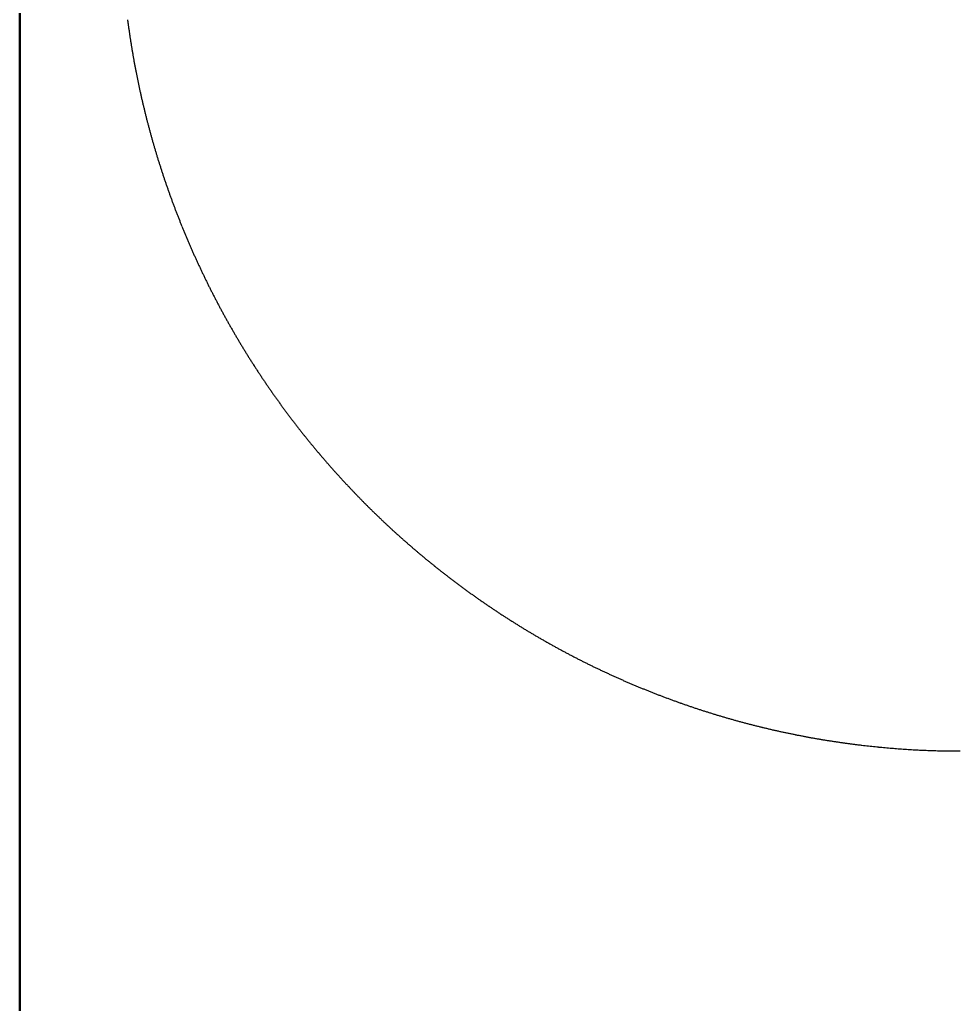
# Model space of a CAD drawing. Header units: millimetres. Extents: x 25 to 605, y 0 to 1818.
# Drawn here: x 24.8 to 304.8, y 583.5 to 876.6 of the extents above; entities that cross this region are included whole.
import ezdxf

# ---------------------------------------------------------------- set-up
doc = ezdxf.new("R2010")
doc.units = ezdxf.units.MM
doc.layers.add('IV_OUTER_PROFILE', color=7, linetype='Continuous', lineweight=50)

msp = doc.modelspace()

# ---------------------------------------------------------------- linework, layer by layer
for centre, radius, start, end in [((306.92, 909.23), 252.15, 187.4386, 187.665), ((307.01, 909.25), 252.24, 187.665, 187.8915), ((307.09, 909.26), 252.32, 187.8914, 188.118), ((307.15, 909.27), 252.38, 188.118, 188.3447), ((307.19, 909.27), 252.42, 188.3447, 188.5715), ((307.21, 909.27), 252.45, 188.5715, 188.7985), ((307.22, 909.28), 252.45, 188.7985, 189.0257), ((307.21, 909.27), 252.44, 189.0257, 189.253), ((307.18, 909.27), 252.41, 189.253, 189.4805), ((307.13, 909.26), 252.36, 189.4805, 189.7082), ((307.06, 909.25), 252.29, 189.7082, 189.9361), ((306.98, 909.24), 252.21, 189.9362, 190.1643), ((306.88, 909.22), 252.11, 190.1643, 190.3927), ((306.76, 909.2), 251.99, 190.3927, 190.6214), ((306.63, 909.17), 251.85, 190.6214, 190.8503), ((306.48, 909.14), 251.7, 190.8503, 191.0795), ((306.31, 909.11), 251.53, 191.0795, 191.309), ((306.13, 909.07), 251.35, 191.309, 191.5388), ((305.94, 909.03), 251.14, 191.5388, 191.7689), ((305.72, 908.99), 250.93, 191.769, 191.9993), ((305.49, 908.94), 250.69, 191.9994, 192.2301), ((305.25, 908.89), 250.44, 192.2302, 192.4613), ((304.99, 908.83), 250.18, 192.4613, 192.6928), ((304.72, 908.77), 249.9, 192.6928, 192.9246), ((304.43, 908.71), 249.6, 192.9247, 193.1569), ((304.12, 908.64), 249.29, 193.157, 193.3896), ((303.81, 908.56), 248.96, 193.3897, 193.6227), ((303.48, 908.48), 248.62, 193.6228, 193.8562), ((303.13, 908.4), 248.27, 193.8563, 194.0901), ((302.77, 908.31), 247.9, 194.0902, 194.3245), ((302.4, 908.21), 247.52, 194.3246, 194.5594), ((302.02, 908.11), 247.12, 194.5595, 194.7947), ((301.62, 908.01), 246.71, 194.7948, 195.0305), ((301.21, 907.9), 246.28, 195.0307, 195.2668), ((300.79, 907.78), 245.85, 195.267, 195.5036), ((300.3, 907.65), 245.34, 195.5037, 195.7409), ((300.97, 907.84), 246.04, 195.7407, 195.9774), ((301.36, 907.95), 246.44, 195.9772, 196.2136), ((301.73, 908.06), 246.83, 196.2134, 196.4495), ((302.09, 908.16), 247.2, 196.4493, 196.6851), ((302.44, 908.27), 247.57, 196.685, 196.9204), ((302.77, 908.37), 247.92, 196.9203, 197.1555), ((303.09, 908.46), 248.25, 197.1553, 197.3902), ((303.4, 908.56), 248.57, 197.3901, 197.6248), ((303.7, 908.65), 248.88, 197.6247, 197.8591), ((303.98, 908.74), 249.18, 197.859, 198.0932), ((304.24, 908.83), 249.46, 198.0931, 198.3271), ((304.5, 908.91), 249.73, 198.327, 198.5608), ((304.74, 908.99), 249.98, 198.5607, 198.7942), ((304.96, 909.07), 250.22, 198.7942, 199.0275), ((305.18, 909.14), 250.44, 199.0275, 199.2607), ((305.38, 909.21), 250.65, 199.2606, 199.4937), ((305.56, 909.28), 250.85, 199.4936, 199.7265), ((305.73, 909.34), 251.03, 199.7264, 199.9592), ((305.89, 909.4), 251.2, 199.9591, 200.1917), ((306.04, 909.45), 251.36, 200.1917, 200.4242), ((306.17, 909.5), 251.5, 200.4242, 200.6566), ((306.28, 909.54), 251.62, 200.6565, 200.8888), ((306.39, 909.58), 251.73, 200.8888, 201.121), ((306.48, 909.62), 251.83, 201.121, 201.3531), ((306.55, 909.65), 251.91, 201.3531, 201.5852), ((306.62, 909.67), 251.97, 201.5851, 201.8172), ((306.66, 909.69), 252.03, 201.8171, 202.0491), ((306.7, 909.7), 252.06, 202.0491, 202.2811), ((306.72, 909.71), 252.09, 202.2811, 202.513), ((306.73, 909.72), 252.1, 202.513, 202.7449), ((306.72, 909.71), 252.09, 202.7449, 202.9769), ((306.7, 909.71), 252.07, 202.9769, 203.2088), ((306.67, 909.69), 252.03, 203.2088, 203.4408), ((306.62, 909.67), 251.98, 203.4408, 203.6728), ((306.56, 909.65), 251.92, 203.6729, 203.9049), ((306.49, 909.61), 251.84, 203.9049, 204.1371), ((306.4, 909.58), 251.74, 204.1371, 204.3693), ((306.31, 909.53), 251.63, 204.3693, 204.6016), ((306.19, 909.48), 251.51, 204.6016, 204.834), ((306.07, 909.42), 251.37, 204.834, 205.0665), ((305.93, 909.36), 251.22, 205.0665, 205.2991), ((305.78, 909.29), 251.06, 205.2992, 205.5319), ((305.62, 909.21), 250.87, 205.5319, 205.7648), ((305.44, 909.12), 250.68, 205.7648, 205.9978), ((305.25, 909.03), 250.47, 205.9979, 206.231), ((305.05, 908.93), 250.25, 206.2311, 206.4644), ((304.84, 908.83), 250.01, 206.4645, 206.698), ((304.61, 908.72), 249.76, 206.698, 206.9317), ((304.38, 908.6), 249.49, 206.9318, 207.1657), ((304.13, 908.47), 249.21, 207.1658, 207.3999), ((303.87, 908.33), 248.92, 207.4, 207.6343), ((303.6, 908.19), 248.61, 207.6344, 207.869), ((303.31, 908.04), 248.29, 207.8691, 208.1039), ((303.02, 907.89), 247.96, 208.104, 208.3391), ((302.71, 907.72), 247.61, 208.3392, 208.5745), ((302.39, 907.55), 247.25, 208.5746, 208.8103), ((302.06, 907.37), 246.87, 208.8104, 209.0463), ((301.73, 907.18), 246.49, 209.0464, 209.2826), ((301.17, 906.87), 245.85, 209.2826, 209.5194), ((302.85, 907.82), 247.78, 209.5189, 209.7538), ((303.13, 907.98), 248.1, 209.7537, 209.9881), ((303.39, 908.13), 248.41, 209.988, 210.2221), ((303.65, 908.28), 248.7, 210.222, 210.4557), ((303.89, 908.42), 248.97, 210.4556, 210.689), ((304.11, 908.55), 249.24, 210.6889, 210.922), ((304.32, 908.68), 249.48, 210.9219, 211.1546), ((304.52, 908.8), 249.72, 211.1545, 211.3869), ((304.71, 908.91), 249.93, 211.3868, 211.6189), ((304.88, 909.01), 250.13, 211.6189, 211.8507), ((305.04, 909.11), 250.32, 211.8506, 212.0821), ((305.18, 909.2), 250.49, 212.0821, 212.3133), ((305.31, 909.28), 250.64, 212.3133, 212.5443), ((305.42, 909.35), 250.77, 212.5443, 212.775), ((305.52, 909.42), 250.89, 212.775, 213.0055), ((305.61, 909.48), 251, 213.0055, 213.2358), ((305.68, 909.52), 251.08, 213.2358, 213.4659), ((305.74, 909.56), 251.15, 213.4659, 213.6958), ((305.78, 909.59), 251.21, 213.6958, 213.9255), ((305.81, 909.61), 251.24, 213.9255, 214.1551), ((305.83, 909.62), 251.26, 214.1551, 214.3845), ((305.83, 909.62), 251.26, 214.3845, 214.6138), ((305.82, 909.61), 251.25, 214.6138, 214.843), ((305.79, 909.59), 251.21, 214.843, 215.072), ((305.75, 909.56), 251.16, 215.072, 215.301), ((305.69, 909.52), 251.09, 215.301, 215.5299), ((305.62, 909.47), 251, 215.5299, 215.7587), ((305.54, 909.41), 250.9, 215.7587, 215.9874), ((305.44, 909.34), 250.78, 215.9875, 216.2161), ((305.32, 909.26), 250.64, 216.2162, 216.4448), ((305.2, 909.16), 250.48, 216.4448, 216.6734), ((305.05, 909.06), 250.3, 216.6735, 216.9021), ((304.9, 908.94), 250.11, 216.9021, 217.1307), ((304.73, 908.81), 249.9, 217.1308, 217.3594), ((304.54, 908.67), 249.66, 217.3595, 217.5881), ((304.35, 908.52), 249.42, 217.5882, 217.8169), ((304.14, 908.36), 249.15, 217.817, 218.0457), ((303.91, 908.18), 248.86, 218.0458, 218.2746), ((303.67, 908), 248.56, 218.2747, 218.5036), ((303.42, 907.8), 248.24, 218.5037, 218.7327), ((303.15, 907.58), 247.9, 218.7328, 218.9619), ((303.43, 907.81), 248.25, 218.9619, 219.1904), ((304.23, 908.46), 249.29, 219.19, 219.4174), ((304.39, 908.59), 249.49, 219.4174, 219.6444), ((304.54, 908.71), 249.68, 219.6443, 219.871), ((304.67, 908.82), 249.85, 219.8709, 220.0972), ((304.79, 908.92), 250, 220.0971, 220.323), ((304.89, 909), 250.14, 220.323, 220.5485), ((304.98, 909.08), 250.25, 220.5485, 220.7737), ((305.05, 909.14), 250.35, 220.7736, 220.9985), ((305.11, 909.19), 250.43, 220.9985, 221.2231), ((305.15, 909.23), 250.49, 221.2231, 221.4474), ((305.18, 909.26), 250.53, 221.4473, 221.6713), ((305.2, 909.27), 250.55, 221.6713, 221.8951), ((305.2, 909.27), 250.55, 221.8951, 222.1186), ((305.19, 909.26), 250.53, 222.1186, 222.3418), ((305.16, 909.23), 250.49, 222.3418, 222.5648), ((305.11, 909.19), 250.43, 222.5649, 222.7877), ((305.05, 909.14), 250.35, 222.7877, 223.0103), ((304.98, 909.07), 250.25, 223.0103, 223.2328), ((304.89, 908.99), 250.13, 223.2328, 223.4551), ((304.79, 908.89), 249.99, 223.4551, 223.6772), ((304.67, 908.78), 249.83, 223.6773, 223.8992), ((304.54, 908.65), 249.64, 223.8993, 224.1211), ((304.39, 908.51), 249.44, 224.1212, 224.3429), ((304.1, 908.23), 249.04, 224.3429, 224.5647), ((306.15, 910.24), 251.91, 224.5646, 224.7837), ((305.68, 909.78), 251.25, 224.7839, 225.0037), ((305.27, 909.37), 250.67, 225.0039, 225.2243), ((304.93, 909.03), 250.19, 225.2244, 225.4454), ((304.65, 908.74), 249.79, 225.4455, 225.6669), ((304.43, 908.52), 249.48, 225.667, 225.8888), ((304.28, 908.36), 249.25, 225.8889, 226.111), ((304.18, 908.26), 249.11, 226.1111, 226.3336), ((304.14, 908.22), 249.06, 226.3336, 226.5563), ((304.16, 908.24), 249.09, 226.5563, 226.7793), ((304.24, 908.33), 249.2, 226.7792, 227.0023), ((304.38, 908.47), 249.4, 227.0022, 227.2254), ((304.57, 908.68), 249.69, 227.2253, 227.4485), ((304.82, 908.95), 250.06, 227.4484, 227.6715), ((305.13, 909.28), 250.51, 227.6714, 227.8945), ((305.49, 909.68), 251.04, 227.8943, 228.1173), ((306.49, 910.81), 252.56, 228.1177, 228.3397), ((301.57, 905.29), 245.16, 228.3415, 228.5705), ((301.91, 905.67), 245.67, 228.5703, 228.799), ((302.24, 906.05), 246.17, 228.7988, 229.0273), ((302.56, 906.41), 246.65, 229.0272, 229.2554), ((302.86, 906.76), 247.11, 229.2553, 229.4834), ((303.15, 907.09), 247.56, 229.4832, 229.7111), ((303.42, 907.42), 247.98, 229.711, 229.9388), ((303.68, 907.73), 248.38, 229.9386, 230.1662), ((303.93, 908.02), 248.77, 230.1661, 230.3936), ((304.16, 908.3), 249.14, 230.3935, 230.6208), ((304.38, 908.57), 249.48, 230.6207, 230.848), ((304.59, 908.83), 249.81, 230.8479, 231.075), ((304.79, 909.07), 250.12, 231.0749, 231.302), ((304.97, 909.3), 250.41, 231.3019, 231.5289), ((305.14, 909.51), 250.69, 231.5288, 231.7558), ((305.3, 909.71), 250.94, 231.7557, 231.9827), ((305.44, 909.89), 251.17, 231.9826, 232.2095), ((305.57, 910.06), 251.39, 232.2095, 232.4364), ((305.69, 910.22), 251.59, 232.4363, 232.6632), ((305.8, 910.36), 251.77, 232.6632, 232.8901), ((305.9, 910.49), 251.93, 232.89, 233.117), ((305.98, 910.6), 252.07, 233.117, 233.344), ((306.06, 910.7), 252.19, 233.3439, 233.571), ((306.12, 910.79), 252.3, 233.571, 233.7981), ((306.17, 910.86), 252.38, 233.7981, 234.0253), ((306.21, 910.91), 252.45, 234.0253, 234.2527), ((306.24, 910.95), 252.5, 234.2526, 234.4801), ((306.26, 910.98), 252.53, 234.4801, 234.7076), ((306.27, 910.99), 252.55, 234.7076, 234.9354), ((306.27, 910.99), 252.54, 234.9354, 235.1632), ((306.25, 910.97), 252.52, 235.1632, 235.3912), ((306.23, 910.94), 252.48, 235.3913, 235.6195), ((306.2, 910.89), 252.43, 235.6195, 235.8479), ((306.16, 910.83), 252.35, 235.8479, 236.0765), ((306.11, 910.75), 252.26, 236.0765, 236.3053), ((306.05, 910.66), 252.15, 236.3054, 236.5344), ((305.98, 910.56), 252.03, 236.5344, 236.7637), ((305.9, 910.44), 251.89, 236.7638, 236.9933), ((305.81, 910.31), 251.73, 236.9933, 237.2231), ((305.72, 910.16), 251.55, 237.2232, 237.4532), ((305.62, 910), 251.36, 237.4533, 237.6837), ((305.5, 909.83), 251.16, 237.6837, 237.9144), ((305.39, 909.64), 250.93, 237.9145, 238.1454), ((305.26, 909.43), 250.69, 238.1455, 238.3768), ((305.13, 909.22), 250.44, 238.3769, 238.6085), ((304.98, 908.99), 250.17, 238.6086, 238.8406), ((304.84, 908.74), 249.88, 238.8407, 239.0731), ((304.68, 908.48), 249.58, 239.0732, 239.3059), ((304.52, 908.21), 249.27, 239.306, 239.5391), ((304.35, 907.93), 248.94, 239.5392, 239.7727), ((304.18, 907.63), 248.59, 239.7728, 240.0068), ((304, 907.32), 248.23, 240.0069, 240.2412), ((303.81, 907), 247.86, 240.2413, 240.4761), ((303.62, 906.66), 247.47, 240.4762, 240.7115), ((303.42, 906.31), 247.07, 240.7116, 240.9473), ((303.22, 905.95), 246.66, 240.9474, 241.1836), ((303.02, 905.57), 246.23, 241.1837, 241.4203), ((302.8, 905.19), 245.79, 241.4205, 241.6576), ((302.67, 904.94), 245.5, 241.6577, 241.8952), ((302.89, 905.34), 245.96, 241.895, 242.1321), ((303.08, 905.7), 246.37, 242.132, 242.3687), ((303.26, 906.06), 246.77, 242.3686, 242.605), ((303.44, 906.4), 247.16, 242.6049, 242.841), ((303.61, 906.73), 247.53, 242.8408, 243.0766), ((303.77, 907.05), 247.89, 243.0765, 243.312), ((303.93, 907.36), 248.23, 243.3119, 243.5471), ((304.08, 907.65), 248.56, 243.547, 243.7819), ((304.22, 907.94), 248.88, 243.7818, 244.0165), ((304.35, 908.21), 249.19, 244.0164, 244.2508), ((304.48, 908.48), 249.48, 244.2507, 244.4849), ((304.6, 908.73), 249.76, 244.4848, 244.7188), ((304.71, 908.96), 250.02, 244.7187, 244.9525), ((304.82, 909.19), 250.27, 244.9524, 245.1859), ((304.92, 909.4), 250.5, 245.1858, 245.4192), ((305.01, 909.6), 250.73, 245.4191, 245.6522), ((305.1, 909.79), 250.93, 245.6522, 245.8852), ((305.17, 909.97), 251.13, 245.8851, 246.1179), ((305.25, 910.13), 251.3, 246.1179, 246.3505), ((305.31, 910.28), 251.47, 246.3505, 246.583), ((305.37, 910.42), 251.62, 246.5829, 246.8153), ((305.43, 910.54), 251.75, 246.8153, 247.0476), ((305.47, 910.65), 251.87, 247.0475, 247.2797), ((305.51, 910.75), 251.98, 247.2797, 247.5118), ((305.55, 910.83), 252.07, 247.5117, 247.7437), ((305.58, 910.91), 252.15, 247.7437, 247.9756), ((305.6, 910.96), 252.21, 247.9756, 248.2074), ((305.62, 911.01), 252.25, 248.2074, 248.4392), ((305.63, 911.04), 252.29, 248.4392, 248.671), ((305.64, 911.05), 252.3, 248.671, 248.9027), ((305.64, 911.05), 252.31, 248.9027, 249.1344), ((305.63, 911.04), 252.29, 249.1344, 249.3662), ((305.62, 911.02), 252.27, 249.3662, 249.5979), ((305.61, 910.98), 252.22, 249.5979, 249.8296), ((305.59, 910.92), 252.17, 249.8297, 250.0614), ((305.56, 910.86), 252.1, 250.0614, 250.2932), ((305.54, 910.78), 252.01, 250.2933, 250.5251), ((305.5, 910.68), 251.91, 250.5251, 250.7571), ((305.46, 910.57), 251.79, 250.7571, 250.9891), ((305.42, 910.45), 251.66, 250.9891, 251.2212), ((305.37, 910.31), 251.52, 251.2212, 251.4534), ((305.32, 910.16), 251.36, 251.4534, 251.6857), ((305.27, 909.99), 251.18, 251.6858, 251.9181), ((305.21, 909.81), 250.99, 251.9182, 252.1507), ((305.14, 909.62), 250.79, 252.1508, 252.3834), ((305.08, 909.41), 250.57, 252.3835, 252.6163), ((305.01, 909.19), 250.34, 252.6164, 252.8493), ((304.94, 908.95), 250.09, 252.8494, 253.0825), ((304.86, 908.7), 249.83, 253.0826, 253.3159), ((304.78, 908.44), 249.55, 253.316, 253.5495), ((304.7, 908.16), 249.26, 253.5496, 253.7834), ((304.61, 907.86), 248.96, 253.7835, 254.0174), ((304.52, 907.56), 248.64, 254.0175, 254.2517), ((304.43, 907.24), 248.3, 254.2518, 254.4862), ((304.34, 906.91), 247.96, 254.4863, 254.721), ((304.24, 906.56), 247.6, 254.7211, 254.956), ((304.15, 906.2), 247.22, 254.9561, 255.1913), ((304.05, 905.82), 246.84, 255.1915, 255.427), ((303.95, 905.43), 246.43, 255.4271, 255.6629), ((303.84, 905.03), 246.02, 255.663, 255.8991), ((303.73, 904.59), 245.56, 255.8992, 256.1357), ((303.74, 904.63), 245.6, 256.1357, 256.372), ((303.85, 905.06), 246.05, 256.3719, 256.6077), ((303.95, 905.49), 246.49, 256.6075, 256.8428), ((304.04, 905.9), 246.91, 256.8426, 257.0774), ((304.13, 906.29), 247.31, 257.0773, 257.3115), ((304.22, 906.68), 247.71, 257.3114, 257.5452), ((304.3, 907.05), 248.09, 257.545, 257.7783), ((304.38, 907.4), 248.45, 257.7782, 258.011), ((304.46, 907.75), 248.8, 258.0109, 258.2433), ((304.52, 908.08), 249.14, 258.2432, 258.4751), ((304.59, 908.39), 249.46, 258.475, 258.7066), ((304.65, 908.69), 249.77, 258.7065, 258.9376), ((304.71, 908.98), 250.06, 258.9375, 259.1682), ((304.76, 909.25), 250.33, 259.1681, 259.3984), ((304.81, 909.5), 250.59, 259.3983, 259.6282), ((304.85, 909.74), 250.84, 259.6282, 259.8577), ((304.89, 909.96), 251.06, 259.8577, 260.0869), ((304.93, 910.17), 251.27, 260.0868, 260.3157), ((304.96, 910.36), 251.47, 260.3156, 260.5442), ((304.99, 910.54), 251.65, 260.5441, 260.7723), ((305.01, 910.7), 251.81, 260.7723, 261.0002), ((305.04, 910.84), 251.95, 261.0002, 261.2278), ((305.06, 910.96), 252.08, 261.2277, 261.4551), ((305.07, 911.07), 252.18, 261.4551, 261.6822), ((305.09, 911.16), 252.28, 261.6821, 261.909), ((305.1, 911.23), 252.35, 261.9089, 262.1355), ((305.1, 911.29), 252.4, 262.1355, 262.3619), ((305.11, 911.33), 252.44, 262.3619, 262.588), ((305.11, 911.34), 252.46, 262.588, 262.814), ((305.11, 911.34), 252.46, 262.814, 263.0398), ((305.11, 911.33), 252.44, 263.0398, 263.2654), ((305.11, 911.29), 252.41, 263.2654, 263.4908), ((305.1, 911.23), 252.35, 263.4908, 263.7161), ((305.09, 911.16), 252.28, 263.7161, 263.9413), ((305.08, 911.07), 252.18, 263.9413, 264.1663), ((305.07, 910.96), 252.07, 264.1664, 264.3913), ((305.06, 910.82), 251.94, 264.3913, 264.6162), ((305.04, 910.67), 251.79, 264.6162, 264.841), ((305.03, 910.5), 251.61, 264.841, 265.0657), ((305.01, 910.31), 251.42, 265.0657, 265.2904), ((304.99, 910.1), 251.21, 265.2904, 265.515), ((304.97, 909.87), 250.98, 265.5151, 265.7397), ((304.95, 909.62), 250.73, 265.7398, 265.9643), ((304.94, 909.36), 250.46, 265.9644, 266.189), ((304.92, 909.07), 250.17, 266.189, 266.4136), ((304.9, 908.76), 249.86, 266.4137, 266.6383), ((304.88, 908.43), 249.54, 266.6384, 266.8631), ((304.86, 908.08), 249.19, 266.8632, 267.0879), ((304.84, 907.71), 248.82, 267.088, 267.3128), ((304.82, 907.32), 248.43, 267.313, 267.5379), ((304.8, 906.91), 248.02, 267.538, 267.763), ((304.78, 906.48), 247.59, 267.7631, 267.9882), ((304.77, 906.03), 247.14, 267.9884, 268.2136), ((304.75, 905.56), 246.66, 268.2138, 268.4392), ((304.74, 905.07), 246.17, 268.4393, 268.6649), ((304.72, 904.56), 245.66, 268.6651, 268.8908), ((304.71, 903.58), 244.69, 268.8908, 269.1171), ((304.79, 908.82), 249.93, 269.1165, 269.3379), ((304.79, 908.85), 249.95, 269.3379, 269.5589), ((304.79, 908.86), 249.96, 269.5589, 269.7796), ((304.79, 908.84), 249.94, 269.7796, 270)]:
    msp.add_arc(centre, radius, start, end)
at = {"layer": 'IV_OUTER_PROFILE'}
msp.add_line((24.79, 0), (24.79, 1817.77), dxfattribs=at)

doc.saveas('drawing.dxf')
